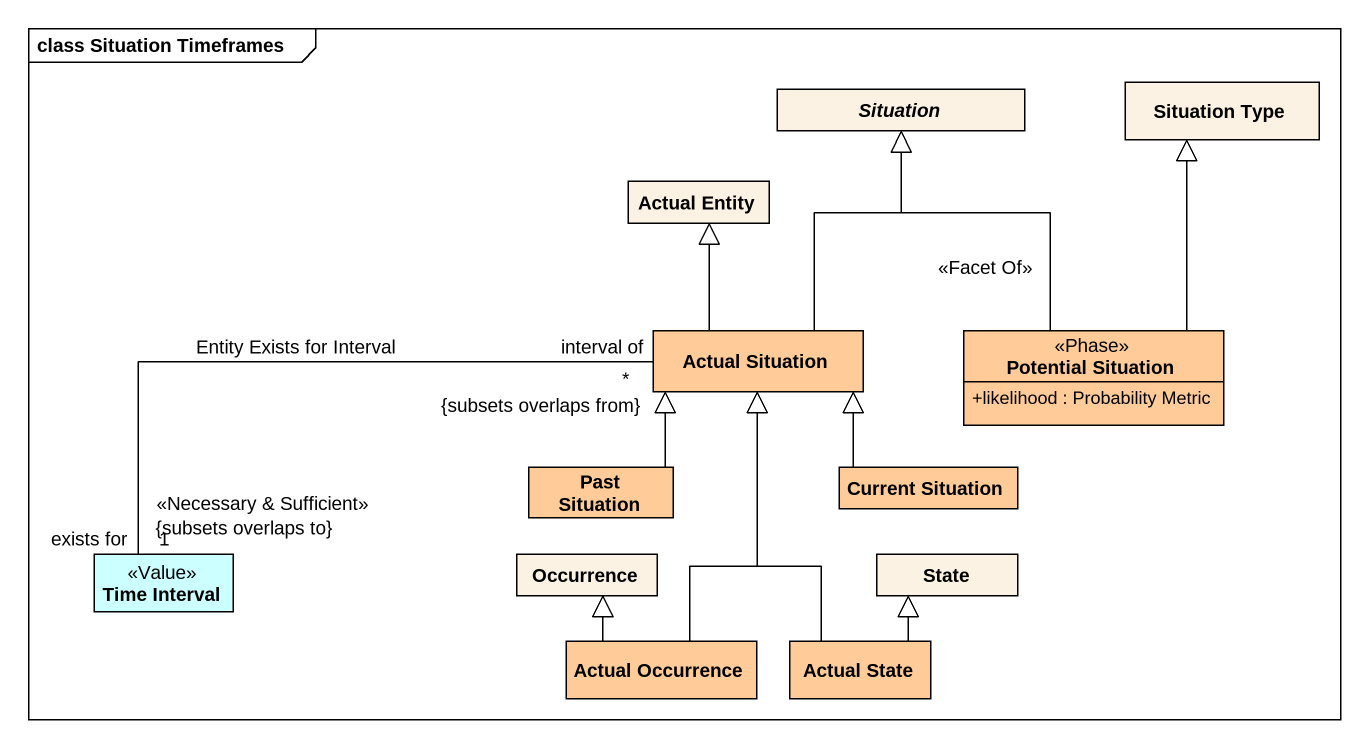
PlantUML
@startuml
mainframe class Situation Timeframes
hide circle
hide empty members
skinparam classAttributeIconSize 0
abstract class Situation
class "Situation Type" as Situation_Type
class "Actual Entity" as Actual_Entity
class "Actual Situation" as Actual_Situation #FFCC99
class "Potential Situation" as Potential_Situation <<Phase>> #FFCC99 {
  +likelihood : Probability Metric
}
class "Past Situation" as Past_Situation #FFCC99
class "Current Situation" as Current_Situation #FFCC99
class "Time Interval" as Time_Interval <<Value>> #CCFFFF
class Occurrence
class "State" as State_
class "Actual Occurrence" as Actual_Occurrence #FFCC99
class "Actual State" as Actual_State #FFCC99
Actual_Situation -up-|> Situation
Actual_Situation -up-|> Actual_Entity
Actual_Situation "interval of\n*\n{subsets overlaps from}" -left- "exists for\n<<Necessary & Sufficient>>\n1\n{subsets overlaps to}" Time_Interval : Entity Exists for Interval
Potential_Situation -up-|> Situation : <<Facet Of>>
Potential_Situation -up-|> Situation_Type
Past_Situation -up-|> Actual_Situation
Current_Situation -up-|> Actual_Situation
Actual_Occurrence -up-|> Actual_Situation
Actual_Occurrence -up-|> Occurrence
Actual_State -up-|> Actual_Situation
Actual_State -up-|> State_
@enduml
